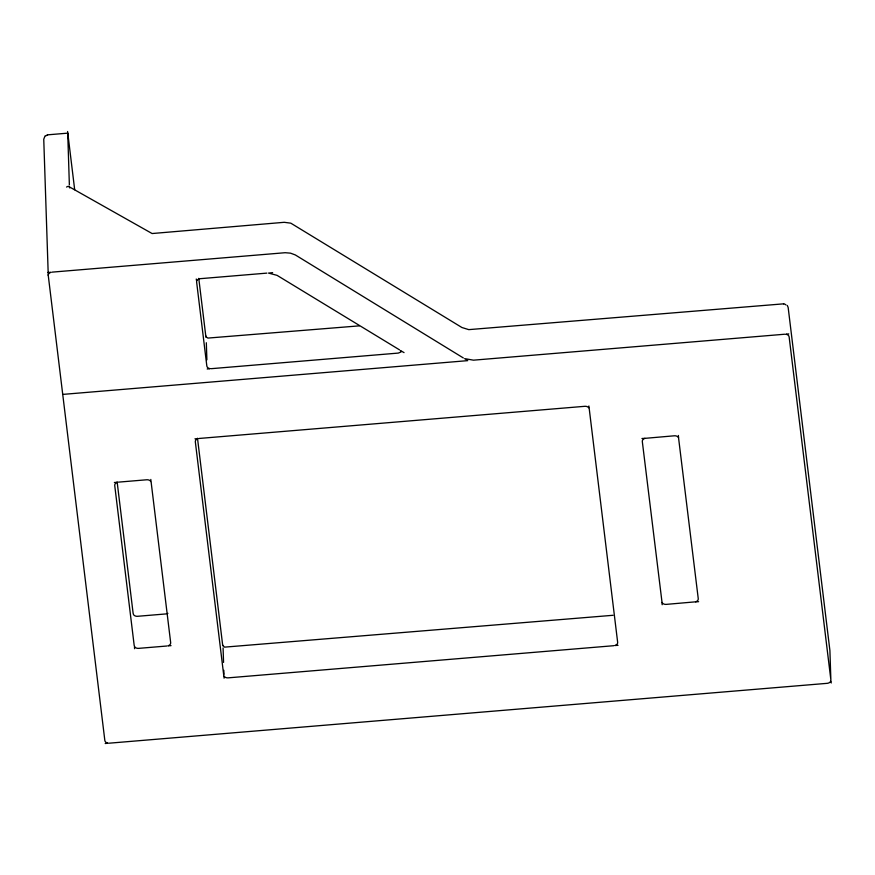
<?xml version="1.0" encoding="UTF-8"?>
<svg xmlns="http://www.w3.org/2000/svg" width="875" height="875" viewBox="0 0 875 875"><rect width="100%" height="100%" fill="white"/><g stroke="black" fill="none" stroke-linecap="round" stroke-linejoin="round"><path stroke-width="1.31" d="M47.48 134.848L67.725 133.153L69.366 184.931M45.052 135.887L43.75 139.223L48.267 275.537L104.836 740.469A4.069 3.062 -1.9 0 0 108.205 743.17L105.208 743.52M644.962 438.353L674.352 435.794A4.069 3.062 -1.9 0 1 678.541 437.73L698.25 598.631A4.069 3.062 -1.9 0 1 695.603 601.825L666.225 604.384A4.069 3.062 -1.9 0 1 662.036 602.448L642.316 441.547A4.069 3.062 -1.9 0 1 644.962 438.353L641.944 438.495M207.2 369.02L210.186 368.659A4.069 3.062 -1.9 0 1 206.828 365.969L196.623 282.056M788.769 333.889L785.783 334.239A4.069 3.062 -1.9 0 1 789.141 336.93L830.878 679.952L829.905 650.552L788.167 307.53L787.303 305.43M272.617 272.639L268.516 273.088L277.069 275.352L399.591 349.902M51.953 272.147L285.173 252.711L290.522 253.159L295.323 254.942L463.323 357.941M266.875 273.12L200.298 278.677A4.069 3.062 -1.9 0 0 196.656 281.258L196.252 279.016M359.406 325.85L207.922 338.078L206.095 336.952L206.445 337.422L205.691 335.891L205.855 336.569L198.767 278.37M783.792 303.822L468.781 329.634L461.945 327.523L290.806 223.169L284.244 222.305L152.108 233.538L68.655 186.452M211.247 368.681L398.289 353.084L401.045 351.958L400.542 350.613L404.042 352.603M62.737 394.406L467.742 360.642L464.658 358.619L473.462 360.172L784.722 334.228M199.008 438.473L584.85 406.306A4.069 3.062 -1.9 0 1 589.039 408.242L588.897 405.967M118.409 482.136L146.759 479.773A4.069 3.062 -1.9 0 1 150.948 481.709L150.817 479.434M165.922 613.933L137.572 616.295A4.069 3.062 -1.9 0 1 133.383 614.359M166.983 646.002L138.633 648.364A4.069 3.062 -1.9 0 1 134.455 646.428L134.586 648.703M613.047 615.289L224.525 647.139L222.578 645.061L222.742 645.739L197.498 438.233M613.977 645.684L228.134 677.852A4.069 3.062 -1.9 0 1 223.945 675.916L224.088 678.191M109.266 743.181L827.203 683.331A4.069 3.062 -1.9 0 0 830.834 680.75L831.25 682.992M47.906 272.486L50.914 272.344A4.069 3.062 -1.9 0 0 48.267 275.537M194.961 438.812L197.98 438.659A4.069 3.062 -1.9 0 0 195.333 441.853L223.716 675.139M114.362 482.475L117.381 482.333A4.069 3.062 -1.9 0 0 114.734 485.527L134.214 645.652M695.603 601.825L698.622 601.683M171.041 645.663L168.022 645.805A4.069 3.062 -1.9 0 0 170.669 642.611L151.178 482.486M618.023 645.345L615.005 645.498A4.069 3.062 -1.9 0 0 617.652 642.305L589.269 409.019M67.725 133.153L67.867 133.831L67.594 131.48M117.141 481.95L133.153 613.583M67.966 134.531L74.681 189.744M678.398 435.455L678.541 437.73M662.036 602.448L662.167 604.723M223.081 647.959L223.562 662.419M223.825 670.305L223.956 674.242M206.325 342.738L206.894 359.822M69.541 187.261A4.069 2.297 -60.6 0 1 69.737 187.983M66.566 187.064A4.069 2.297 -60.6 0 1 69.169 186.747M45.872 135.953A2.034 1.531 -1.9 0 1 47.534 135.045M783.858 304.03A2.034 1.531 -1.9 0 1 784.383 304.041M785.345 304.358A2.034 1.531 -1.9 0 1 785.947 305.003M167.902 613.353A4.069 3.062 -1.9 0 1 166.961 613.736"/></g></svg>
